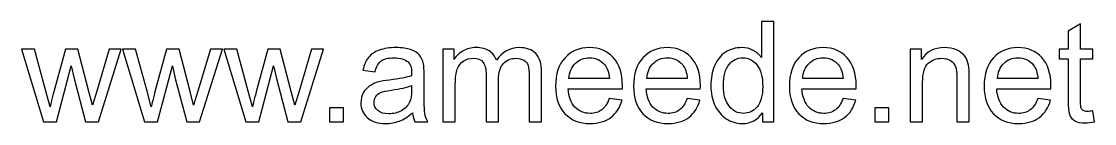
# Model space of a CAD drawing. Header units: millimetres. Extents: x 599 to 6075, y -2288 to 200.
# Drawn here: x 4755 to 6075, y -2288 to -2162 of the extents above; entities that cross this region are included whole.
import ezdxf

# ---------------------------------------------------------------- set-up
doc = ezdxf.new("R2010")
doc.units = ezdxf.units.MM
doc.header["$MEASUREMENT"] = 0
doc.layers.add('layer 1', color=7, linetype='Continuous')

msp = doc.modelspace()

# ---------------------------------------------------------------- linework, layer by layer
at = {"layer": 'layer 1', "color": 250}
for points, knots in [([(5666.7478, -2285.7703), (5666.7478, -2285.7703), (5666.7478, -2274.4201), (5666.7478, -2274.4201), (5666.7478, -2274.4201), (5661.0871, -2283.2417), (5652.7541, -2287.6668), (5641.7487, -2287.6668), (5641.7487, -2287.6668), (5634.6225, -2287.6668), (5628.0711, -2285.7128), (5622.123, -2281.7762), (5622.123, -2281.7762), (5616.1462, -2277.8683), (5611.5199, -2272.38), (5608.2155, -2265.3687), (5608.2155, -2265.3687), (5604.9397, -2258.3288), (5603.3018, -2250.2544), (5603.3018, -2241.1168), (5603.3018, -2241.1168), (5603.3018, -2232.209), (5604.796, -2224.1346), (5607.7557, -2216.8648), (5607.7557, -2216.8648), (5610.7441, -2209.6237), (5615.198, -2204.0491), (5621.146, -2200.1987), (5621.146, -2200.1987), (5627.0653, -2196.3195), (5633.7318, -2194.3943), (5641.0591, -2194.3943), (5641.0591, -2194.3943), (5646.4612, -2194.3943), (5651.2599, -2195.5437), (5655.4551, -2197.8137), (5655.4551, -2197.8137), (5659.6504, -2200.0838), (5663.0698, -2203.0722), (5665.7134, -2206.7215), (5665.7134, -2206.7215), (5665.7134, -2206.7215), (5665.7134, -2162.3265), (5665.7134, -2162.3265), (5665.7134, -2162.3265), (5665.7134, -2162.3265), (5680.8852, -2162.3265), (5680.8852, -2162.3265), (5680.8852, -2162.3265), (5680.8852, -2162.3265), (5680.8852, -2285.7703), (5680.8852, -2285.7703), (5680.8852, -2285.7703), (5680.8852, -2285.7703), (5666.7478, -2285.7703), (5666.7478, -2285.7703)], [0, 0, 0, 0, 0.066666667, 0.066666667, 0.066666667, 0.066666667, 0.133333333, 0.133333333, 0.133333333, 0.133333333, 0.2, 0.2, 0.2, 0.2, 0.266666667, 0.266666667, 0.266666667, 0.266666667, 0.333333333, 0.333333333, 0.333333333, 0.333333333, 0.4, 0.4, 0.4, 0.4, 0.466666667, 0.466666667, 0.466666667, 0.466666667, 0.533333333, 0.533333333, 0.533333333, 0.533333333, 0.6, 0.6, 0.6, 0.6, 0.666666667, 0.666666667, 0.666666667, 0.666666667, 0.733333333, 0.733333333, 0.733333333, 0.733333333, 0.8, 0.8, 0.8, 0.8, 0.866666667, 0.866666667, 0.866666667, 0.866666667, 1, 1, 1, 1]), ([(6073.3708, -2272.2363), (6073.3708, -2272.2363), (6075.4397, -2285.6266), (6075.4397, -2285.6266), (6075.4397, -2285.6266), (6071.187, -2286.5174), (6067.3653, -2286.9772), (6064.0321, -2286.9772), (6064.0321, -2286.9772), (6058.5438, -2286.9772), (6054.2911, -2286.1151), (6051.2452, -2284.3623), (6051.2452, -2284.3623), (6048.2281, -2282.6095), (6046.1017, -2280.3395), (6044.8661, -2277.4947), (6044.8661, -2277.4947), (6043.6305, -2274.65), (6043.0271, -2268.6732), (6043.0271, -2259.5644), (6043.0271, -2259.5644), (6043.0271, -2259.5644), (6043.0271, -2208.0145), (6043.0271, -2208.0145), (6043.0271, -2208.0145), (6043.0271, -2208.0145), (6031.8206, -2208.0145), (6031.8206, -2208.0145), (6031.8206, -2208.0145), (6031.8206, -2208.0145), (6031.8206, -2196.2908), (6031.8206, -2196.2908), (6031.8206, -2196.2908), (6031.8206, -2196.2908), (6043.0271, -2196.2908), (6043.0271, -2196.2908), (6043.0271, -2196.2908), (6043.0271, -2196.2908), (6043.0271, -2174.1652), (6043.0271, -2174.1652), (6043.0271, -2174.1652), (6043.0271, -2174.1652), (6058.199, -2165.0563), (6058.199, -2165.0563), (6058.199, -2165.0563), (6058.199, -2165.0563), (6058.199, -2196.2908), (6058.199, -2196.2908), (6058.199, -2196.2908), (6058.199, -2196.2908), (6073.3708, -2196.2908), (6073.3708, -2196.2908), (6073.3708, -2196.2908), (6073.3708, -2196.2908), (6073.3708, -2208.0145), (6073.3708, -2208.0145), (6073.3708, -2208.0145), (6073.3708, -2208.0145), (6058.199, -2208.0145), (6058.199, -2208.0145), (6058.199, -2208.0145), (6058.199, -2208.0145), (6058.199, -2260.4264), (6058.199, -2260.4264), (6058.199, -2260.4264), (6058.199, -2264.7653), (6058.4576, -2267.5526), (6059.0035, -2268.7882), (6059.0035, -2268.7882), (6059.5208, -2270.0237), (6060.3828, -2271.0007), (6061.5896, -2271.7478), (6061.5896, -2271.7478), (6062.7965, -2272.4662), (6064.5206, -2272.8397), (6066.7619, -2272.8397), (6066.7619, -2272.8397), (6068.4285, -2272.8397), (6070.641, -2272.6386), (6073.3708, -2272.2363)], [0, 0, 0, 0, 0.047619048, 0.047619048, 0.047619048, 0.047619048, 0.095238095, 0.095238095, 0.095238095, 0.095238095, 0.142857143, 0.142857143, 0.142857143, 0.142857143, 0.19047619, 0.19047619, 0.19047619, 0.19047619, 0.238095238, 0.238095238, 0.238095238, 0.238095238, 0.285714286, 0.285714286, 0.285714286, 0.285714286, 0.333333333, 0.333333333, 0.333333333, 0.333333333, 0.380952381, 0.380952381, 0.380952381, 0.380952381, 0.428571429, 0.428571429, 0.428571429, 0.428571429, 0.476190476, 0.476190476, 0.476190476, 0.476190476, 0.523809524, 0.523809524, 0.523809524, 0.523809524, 0.571428571, 0.571428571, 0.571428571, 0.571428571, 0.619047619, 0.619047619, 0.619047619, 0.619047619, 0.666666667, 0.666666667, 0.666666667, 0.666666667, 0.714285714, 0.714285714, 0.714285714, 0.714285714, 0.761904762, 0.761904762, 0.761904762, 0.761904762, 0.80952381, 0.80952381, 0.80952381, 0.80952381, 0.857142857, 0.857142857, 0.857142857, 0.857142857, 0.904761905, 0.904761905, 0.904761905, 0.904761905, 1, 1, 1, 1]), ([(4781.8953, -2285.7703), (4781.8953, -2285.7703), (4754.856, -2196.2908), (4754.856, -2196.2908), (4754.856, -2196.2908), (4754.856, -2196.2908), (4770.7175, -2196.2908), (4770.7175, -2196.2908), (4770.7175, -2196.2908), (4770.7175, -2196.2908), (4784.9986, -2247.9269), (4784.9986, -2247.9269), (4784.9986, -2247.9269), (4784.9986, -2247.9269), (4790.0559, -2267.1503), (4790.0559, -2267.1503), (4790.0559, -2267.1503), (4790.257, -2266.202), (4791.8087, -2260.0528), (4794.6822, -2248.7027), (4794.6822, -2248.7027), (4794.6822, -2248.7027), (4808.8483, -2196.2908), (4808.8483, -2196.2908), (4808.8483, -2196.2908), (4808.8483, -2196.2908), (4824.3937, -2196.2908), (4824.3937, -2196.2908), (4824.3937, -2196.2908), (4824.3937, -2196.2908), (4837.8702, -2248.2429), (4837.8702, -2248.2429), (4837.8702, -2248.2429), (4837.8702, -2248.2429), (4842.2666, -2265.2825), (4842.2666, -2265.2825), (4842.2666, -2265.2825), (4842.2666, -2265.2825), (4847.4101, -2248.0131), (4847.4101, -2248.0131), (4847.4101, -2248.0131), (4847.4101, -2248.0131), (4862.8693, -2196.2908), (4862.8693, -2196.2908), (4862.8693, -2196.2908), (4862.8693, -2196.2908), (4877.6102, -2196.2908), (4877.6102, -2196.2908), (4877.6102, -2196.2908), (4877.6102, -2196.2908), (4849.5365, -2285.7703), (4849.5365, -2285.7703), (4849.5365, -2285.7703), (4849.5365, -2285.7703), (4833.8474, -2285.7703), (4833.8474, -2285.7703), (4833.8474, -2285.7703), (4833.8474, -2285.7703), (4819.6525, -2232.2378), (4819.6525, -2232.2378), (4819.6525, -2232.2378), (4819.6525, -2232.2378), (4816.0607, -2216.9222), (4816.0607, -2216.9222), (4816.0607, -2216.9222), (4816.0607, -2216.9222), (4797.9579, -2285.7703), (4797.9579, -2285.7703), (4797.9579, -2285.7703), (4797.9579, -2285.7703), (4781.8953, -2285.7703), (4781.8953, -2285.7703)], [0, 0, 0, 0, 0.052631579, 0.052631579, 0.052631579, 0.052631579, 0.105263158, 0.105263158, 0.105263158, 0.105263158, 0.157894737, 0.157894737, 0.157894737, 0.157894737, 0.210526316, 0.210526316, 0.210526316, 0.210526316, 0.263157895, 0.263157895, 0.263157895, 0.263157895, 0.315789474, 0.315789474, 0.315789474, 0.315789474, 0.368421053, 0.368421053, 0.368421053, 0.368421053, 0.421052632, 0.421052632, 0.421052632, 0.421052632, 0.473684211, 0.473684211, 0.473684211, 0.473684211, 0.526315789, 0.526315789, 0.526315789, 0.526315789, 0.578947368, 0.578947368, 0.578947368, 0.578947368, 0.631578947, 0.631578947, 0.631578947, 0.631578947, 0.684210526, 0.684210526, 0.684210526, 0.684210526, 0.736842105, 0.736842105, 0.736842105, 0.736842105, 0.789473684, 0.789473684, 0.789473684, 0.789473684, 0.842105263, 0.842105263, 0.842105263, 0.842105263, 0.894736842, 0.894736842, 0.894736842, 0.894736842, 1, 1, 1, 1]), ([(4906.4022, -2285.7703), (4906.4022, -2285.7703), (4879.3629, -2196.2908), (4879.3629, -2196.2908), (4879.3629, -2196.2908), (4879.3629, -2196.2908), (4895.2244, -2196.2908), (4895.2244, -2196.2908), (4895.2244, -2196.2908), (4895.2244, -2196.2908), (4909.5055, -2247.9269), (4909.5055, -2247.9269), (4909.5055, -2247.9269), (4909.5055, -2247.9269), (4914.5628, -2267.1503), (4914.5628, -2267.1503), (4914.5628, -2267.1503), (4914.7639, -2266.202), (4916.3156, -2260.0528), (4919.1891, -2248.7027), (4919.1891, -2248.7027), (4919.1891, -2248.7027), (4933.3552, -2196.2908), (4933.3552, -2196.2908), (4933.3552, -2196.2908), (4933.3552, -2196.2908), (4948.9006, -2196.2908), (4948.9006, -2196.2908), (4948.9006, -2196.2908), (4948.9006, -2196.2908), (4962.3771, -2248.2429), (4962.3771, -2248.2429), (4962.3771, -2248.2429), (4962.3771, -2248.2429), (4966.7735, -2265.2825), (4966.7735, -2265.2825), (4966.7735, -2265.2825), (4966.7735, -2265.2825), (4971.917, -2248.0131), (4971.917, -2248.0131), (4971.917, -2248.0131), (4971.917, -2248.0131), (4987.3762, -2196.2908), (4987.3762, -2196.2908), (4987.3762, -2196.2908), (4987.3762, -2196.2908), (5002.1171, -2196.2908), (5002.1171, -2196.2908), (5002.1171, -2196.2908), (5002.1171, -2196.2908), (4974.0434, -2285.7703), (4974.0434, -2285.7703), (4974.0434, -2285.7703), (4974.0434, -2285.7703), (4958.3543, -2285.7703), (4958.3543, -2285.7703), (4958.3543, -2285.7703), (4958.3543, -2285.7703), (4944.1594, -2232.2378), (4944.1594, -2232.2378), (4944.1594, -2232.2378), (4944.1594, -2232.2378), (4940.5676, -2216.9222), (4940.5676, -2216.9222), (4940.5676, -2216.9222), (4940.5676, -2216.9222), (4922.4648, -2285.7703), (4922.4648, -2285.7703), (4922.4648, -2285.7703), (4922.4648, -2285.7703), (4906.4022, -2285.7703), (4906.4022, -2285.7703)], [0, 0, 0, 0, 0.052631579, 0.052631579, 0.052631579, 0.052631579, 0.105263158, 0.105263158, 0.105263158, 0.105263158, 0.157894737, 0.157894737, 0.157894737, 0.157894737, 0.210526316, 0.210526316, 0.210526316, 0.210526316, 0.263157895, 0.263157895, 0.263157895, 0.263157895, 0.315789474, 0.315789474, 0.315789474, 0.315789474, 0.368421053, 0.368421053, 0.368421053, 0.368421053, 0.421052632, 0.421052632, 0.421052632, 0.421052632, 0.473684211, 0.473684211, 0.473684211, 0.473684211, 0.526315789, 0.526315789, 0.526315789, 0.526315789, 0.578947368, 0.578947368, 0.578947368, 0.578947368, 0.631578947, 0.631578947, 0.631578947, 0.631578947, 0.684210526, 0.684210526, 0.684210526, 0.684210526, 0.736842105, 0.736842105, 0.736842105, 0.736842105, 0.789473684, 0.789473684, 0.789473684, 0.789473684, 0.842105263, 0.842105263, 0.842105263, 0.842105263, 0.894736842, 0.894736842, 0.894736842, 0.894736842, 1, 1, 1, 1]), ([(5030.9091, -2285.7703), (5030.9091, -2285.7703), (5003.8698, -2196.2908), (5003.8698, -2196.2908), (5003.8698, -2196.2908), (5003.8698, -2196.2908), (5019.7313, -2196.2908), (5019.7313, -2196.2908), (5019.7313, -2196.2908), (5019.7313, -2196.2908), (5034.0124, -2247.9269), (5034.0124, -2247.9269), (5034.0124, -2247.9269), (5034.0124, -2247.9269), (5039.0697, -2267.1503), (5039.0697, -2267.1503), (5039.0697, -2267.1503), (5039.2708, -2266.202), (5040.8225, -2260.0528), (5043.696, -2248.7027), (5043.696, -2248.7027), (5043.696, -2248.7027), (5057.8621, -2196.2908), (5057.8621, -2196.2908), (5057.8621, -2196.2908), (5057.8621, -2196.2908), (5073.4075, -2196.2908), (5073.4075, -2196.2908), (5073.4075, -2196.2908), (5073.4075, -2196.2908), (5086.884, -2248.2429), (5086.884, -2248.2429), (5086.884, -2248.2429), (5086.884, -2248.2429), (5091.2804, -2265.2825), (5091.2804, -2265.2825), (5091.2804, -2265.2825), (5091.2804, -2265.2825), (5096.4239, -2248.0131), (5096.4239, -2248.0131), (5096.4239, -2248.0131), (5096.4239, -2248.0131), (5111.8831, -2196.2908), (5111.8831, -2196.2908), (5111.8831, -2196.2908), (5111.8831, -2196.2908), (5126.624, -2196.2908), (5126.624, -2196.2908), (5126.624, -2196.2908), (5126.624, -2196.2908), (5098.5503, -2285.7703), (5098.5503, -2285.7703), (5098.5503, -2285.7703), (5098.5503, -2285.7703), (5082.8612, -2285.7703), (5082.8612, -2285.7703), (5082.8612, -2285.7703), (5082.8612, -2285.7703), (5068.6663, -2232.2378), (5068.6663, -2232.2378), (5068.6663, -2232.2378), (5068.6663, -2232.2378), (5065.0745, -2216.9222), (5065.0745, -2216.9222), (5065.0745, -2216.9222), (5065.0745, -2216.9222), (5046.9717, -2285.7703), (5046.9717, -2285.7703), (5046.9717, -2285.7703), (5046.9717, -2285.7703), (5030.9091, -2285.7703), (5030.9091, -2285.7703)], [0, 0, 0, 0, 0.052631579, 0.052631579, 0.052631579, 0.052631579, 0.105263158, 0.105263158, 0.105263158, 0.105263158, 0.157894737, 0.157894737, 0.157894737, 0.157894737, 0.210526316, 0.210526316, 0.210526316, 0.210526316, 0.263157895, 0.263157895, 0.263157895, 0.263157895, 0.315789474, 0.315789474, 0.315789474, 0.315789474, 0.368421053, 0.368421053, 0.368421053, 0.368421053, 0.421052632, 0.421052632, 0.421052632, 0.421052632, 0.473684211, 0.473684211, 0.473684211, 0.473684211, 0.526315789, 0.526315789, 0.526315789, 0.526315789, 0.578947368, 0.578947368, 0.578947368, 0.578947368, 0.631578947, 0.631578947, 0.631578947, 0.631578947, 0.684210526, 0.684210526, 0.684210526, 0.684210526, 0.736842105, 0.736842105, 0.736842105, 0.736842105, 0.789473684, 0.789473684, 0.789473684, 0.789473684, 0.842105263, 0.842105263, 0.842105263, 0.842105263, 0.894736842, 0.894736842, 0.894736842, 0.894736842, 1, 1, 1, 1]), ([(5236.1601, -2274.5638), (5230.5282, -2279.3625), (5225.0973, -2282.7244), (5219.8964, -2284.7071), (5219.8964, -2284.7071), (5214.6954, -2286.6898), (5209.1209, -2287.6668), (5203.1441, -2287.6668), (5203.1441, -2287.6668), (5193.3169, -2287.6668), (5185.7597, -2285.2818), (5180.4725, -2280.4831), (5180.4725, -2280.4831), (5175.1854, -2275.7132), (5172.5418, -2269.5927), (5172.5418, -2262.1505), (5172.5418, -2262.1505), (5172.5418, -2257.7828), (5173.5475, -2253.7887), (5175.5302, -2250.1682), (5175.5302, -2250.1682), (5177.5416, -2246.5476), (5180.1564, -2243.6741), (5183.3747, -2241.4903), (5183.3747, -2241.4903), (5186.6217, -2239.3065), (5190.2423, -2237.6399), (5194.2938, -2236.5192), (5194.2938, -2236.5192), (5197.2822, -2235.7434), (5201.7936, -2234.9963), (5207.7991, -2234.2492), (5207.7991, -2234.2492), (5220.04, -2232.8125), (5229.0914, -2231.0597), (5234.8671, -2229.0482), (5234.8671, -2229.0482), (5234.9245, -2226.9793), (5234.9533, -2225.6576), (5234.9533, -2225.1116), (5234.9533, -2225.1116), (5234.9533, -2218.9624), (5233.5166, -2214.6235), (5230.6431, -2212.0948), (5230.6431, -2212.0948), (5226.7639, -2208.6754), (5220.9883, -2206.9801), (5213.3449, -2206.9801), (5213.3449, -2206.9801), (5206.19, -2206.9801), (5200.9028, -2208.2444), (5197.5121, -2210.7443), (5197.5121, -2210.7443), (5194.0927, -2213.2442), (5191.5928, -2217.6693), (5189.9549, -2224.0484), (5189.9549, -2224.0484), (5189.9549, -2224.0484), (5175.1279, -2221.9795), (5175.1279, -2221.9795), (5175.1279, -2221.9795), (5176.4784, -2215.6292), (5178.691, -2210.4857), (5181.7943, -2206.5778), (5181.7943, -2206.5778), (5184.8976, -2202.6699), (5189.3802, -2199.6815), (5195.2421, -2197.5551), (5195.2421, -2197.5551), (5201.0752, -2195.4575), (5207.8853, -2194.3943), (5215.5862, -2194.3943), (5215.5862, -2194.3943), (5223.2296, -2194.3943), (5229.465, -2195.2851), (5234.2637, -2197.0954), (5234.2637, -2197.0954), (5239.0336, -2198.9057), (5242.5679, -2201.147), (5244.8092, -2203.8767), (5244.8092, -2203.8767), (5247.0505, -2206.6065), (5248.6309, -2210.0547), (5249.5505, -2214.2212), (5249.5505, -2214.2212), (5250.0389, -2216.8073), (5250.2976, -2221.4623), (5250.2976, -2228.1575), (5250.2976, -2228.1575), (5250.2976, -2228.1575), (5250.2976, -2248.2717), (5250.2976, -2248.2717), (5250.2976, -2248.2717), (5250.2976, -2262.3229), (5250.6136, -2271.2019), (5251.2458, -2274.9661), (5251.2458, -2274.9661), (5251.8492, -2278.7303), (5253.1135, -2282.3222), (5254.9526, -2285.7703), (5254.9526, -2285.7703), (5254.9526, -2285.7703), (5239.0911, -2285.7703), (5239.0911, -2285.7703), (5239.0911, -2285.7703), (5237.5681, -2282.5808), (5236.5912, -2278.8453), (5236.1601, -2274.5638)], [0, 0, 0, 0, 0.035714286, 0.035714286, 0.035714286, 0.035714286, 0.071428571, 0.071428571, 0.071428571, 0.071428571, 0.107142857, 0.107142857, 0.107142857, 0.107142857, 0.142857143, 0.142857143, 0.142857143, 0.142857143, 0.178571429, 0.178571429, 0.178571429, 0.178571429, 0.214285714, 0.214285714, 0.214285714, 0.214285714, 0.25, 0.25, 0.25, 0.25, 0.285714286, 0.285714286, 0.285714286, 0.285714286, 0.321428571, 0.321428571, 0.321428571, 0.321428571, 0.357142857, 0.357142857, 0.357142857, 0.357142857, 0.392857143, 0.392857143, 0.392857143, 0.392857143, 0.428571429, 0.428571429, 0.428571429, 0.428571429, 0.464285714, 0.464285714, 0.464285714, 0.464285714, 0.5, 0.5, 0.5, 0.5, 0.535714286, 0.535714286, 0.535714286, 0.535714286, 0.571428571, 0.571428571, 0.571428571, 0.571428571, 0.607142857, 0.607142857, 0.607142857, 0.607142857, 0.642857143, 0.642857143, 0.642857143, 0.642857143, 0.678571429, 0.678571429, 0.678571429, 0.678571429, 0.714285714, 0.714285714, 0.714285714, 0.714285714, 0.75, 0.75, 0.75, 0.75, 0.785714286, 0.785714286, 0.785714286, 0.785714286, 0.821428571, 0.821428571, 0.821428571, 0.821428571, 0.857142857, 0.857142857, 0.857142857, 0.857142857, 0.892857143, 0.892857143, 0.892857143, 0.892857143, 0.928571429, 0.928571429, 0.928571429, 0.928571429, 1, 1, 1, 1]), ([(5273.6013, -2285.7703), (5273.6013, -2285.7703), (5273.6013, -2196.2908), (5273.6013, -2196.2908), (5273.6013, -2196.2908), (5273.6013, -2196.2908), (5287.2215, -2196.2908), (5287.2215, -2196.2908), (5287.2215, -2196.2908), (5287.2215, -2196.2908), (5287.2215, -2208.934), (5287.2215, -2208.934), (5287.2215, -2208.934), (5290.0087, -2204.5664), (5293.7442, -2201.032), (5298.3992, -2198.3884), (5298.3992, -2198.3884), (5303.0542, -2195.7161), (5308.3414, -2194.3943), (5314.2895, -2194.3943), (5314.2895, -2194.3943), (5320.8984, -2194.3943), (5326.3293, -2195.7736), (5330.5532, -2198.5034), (5330.5532, -2198.5034), (5334.7772, -2201.2619), (5337.7656, -2205.0836), (5339.4897, -2210.0259), (5339.4897, -2210.0259), (5346.6159, -2199.5953), (5355.8397, -2194.3943), (5367.2186, -2194.3943), (5367.2186, -2194.3943), (5376.1263, -2194.3943), (5382.9939, -2196.8368), (5387.7638, -2201.7504), (5387.7638, -2201.7504), (5392.5625, -2206.664), (5394.9762, -2214.2212), (5394.9762, -2224.422), (5394.9762, -2224.422), (5394.9762, -2224.422), (5394.9762, -2285.7703), (5394.9762, -2285.7703), (5394.9762, -2285.7703), (5394.9762, -2285.7703), (5379.8043, -2285.7703), (5379.8043, -2285.7703), (5379.8043, -2285.7703), (5379.8043, -2285.7703), (5379.8043, -2229.4505), (5379.8043, -2229.4505), (5379.8043, -2229.4505), (5379.8043, -2223.4163), (5379.2871, -2219.0486), (5378.3101, -2216.3763), (5378.3101, -2216.3763), (5377.3331, -2213.704), (5375.5516, -2211.5776), (5372.9367, -2209.9397), (5372.9367, -2209.9397), (5370.3506, -2208.3019), (5367.3048, -2207.4973), (5363.8279, -2207.4973), (5363.8279, -2207.4973), (5357.5063, -2207.4973), (5352.2766, -2209.5949), (5348.1101, -2213.7614), (5348.1101, -2213.7614), (5343.9436, -2217.9567), (5341.8747, -2224.6518), (5341.8747, -2233.8469), (5341.8747, -2233.8469), (5341.8747, -2233.8469), (5341.8747, -2285.7703), (5341.8747, -2285.7703), (5341.8747, -2285.7703), (5341.8747, -2285.7703), (5326.7028, -2285.7703), (5326.7028, -2285.7703), (5326.7028, -2285.7703), (5326.7028, -2285.7703), (5326.7028, -2227.6977), (5326.7028, -2227.6977), (5326.7028, -2227.6977), (5326.7028, -2220.9738), (5325.4672, -2215.9165), (5322.996, -2212.5546), (5322.996, -2212.5546), (5320.5249, -2209.1926), (5316.4733, -2207.4973), (5310.87, -2207.4973), (5310.87, -2207.4973), (5306.6173, -2207.4973), (5302.6807, -2208.6179), (5299.0601, -2210.8592), (5299.0601, -2210.8592), (5295.4396, -2213.1005), (5292.8247, -2216.3763), (5291.1869, -2220.7152), (5291.1869, -2220.7152), (5289.5777, -2225.0254), (5288.7732, -2231.2608), (5288.7732, -2239.3927), (5288.7732, -2239.3927), (5288.7732, -2239.3927), (5288.7732, -2285.7703), (5288.7732, -2285.7703), (5288.7732, -2285.7703), (5288.7732, -2285.7703), (5273.6013, -2285.7703), (5273.6013, -2285.7703)], [0, 0, 0, 0, 0.034482759, 0.034482759, 0.034482759, 0.034482759, 0.068965517, 0.068965517, 0.068965517, 0.068965517, 0.103448276, 0.103448276, 0.103448276, 0.103448276, 0.137931034, 0.137931034, 0.137931034, 0.137931034, 0.172413793, 0.172413793, 0.172413793, 0.172413793, 0.206896552, 0.206896552, 0.206896552, 0.206896552, 0.24137931, 0.24137931, 0.24137931, 0.24137931, 0.275862069, 0.275862069, 0.275862069, 0.275862069, 0.310344828, 0.310344828, 0.310344828, 0.310344828, 0.344827586, 0.344827586, 0.344827586, 0.344827586, 0.379310345, 0.379310345, 0.379310345, 0.379310345, 0.413793103, 0.413793103, 0.413793103, 0.413793103, 0.448275862, 0.448275862, 0.448275862, 0.448275862, 0.482758621, 0.482758621, 0.482758621, 0.482758621, 0.517241379, 0.517241379, 0.517241379, 0.517241379, 0.551724138, 0.551724138, 0.551724138, 0.551724138, 0.586206897, 0.586206897, 0.586206897, 0.586206897, 0.620689655, 0.620689655, 0.620689655, 0.620689655, 0.655172414, 0.655172414, 0.655172414, 0.655172414, 0.689655172, 0.689655172, 0.689655172, 0.689655172, 0.724137931, 0.724137931, 0.724137931, 0.724137931, 0.75862069, 0.75862069, 0.75862069, 0.75862069, 0.793103448, 0.793103448, 0.793103448, 0.793103448, 0.827586207, 0.827586207, 0.827586207, 0.827586207, 0.862068966, 0.862068966, 0.862068966, 0.862068966, 0.896551724, 0.896551724, 0.896551724, 0.896551724, 0.931034483, 0.931034483, 0.931034483, 0.931034483, 1, 1, 1, 1]), ([(5478.2489, -2256.8058), (5478.2489, -2256.8058), (5493.938, -2258.8747), (5493.938, -2258.8747), (5493.938, -2258.8747), (5491.4956, -2267.9836), (5486.9268, -2275.081), (5480.2604, -2280.1096), (5480.2604, -2280.1096), (5473.5939, -2285.1381), (5465.0885, -2287.6668), (5454.7153, -2287.6668), (5454.7153, -2287.6668), (5441.6698, -2287.6668), (5431.3254, -2283.6439), (5423.682, -2275.5983), (5423.682, -2275.5983), (5416.0386, -2267.5813), (5412.2169, -2256.2886), (5412.2169, -2241.7777), (5412.2169, -2241.7777), (5412.2169, -2226.7782), (5416.0673, -2215.112), (5423.7969, -2206.8364), (5423.7969, -2206.8364), (5431.5265, -2198.5321), (5441.5549, -2194.3943), (5453.882, -2194.3943), (5453.882, -2194.3943), (5465.8069, -2194.3943), (5475.5479, -2198.4459), (5483.1051, -2206.5778), (5483.1051, -2206.5778), (5490.6623, -2214.7097), (5494.4553, -2226.146), (5494.4553, -2240.8869), (5494.4553, -2240.8869), (5494.4553, -2241.7777), (5494.4265, -2243.1282), (5494.369, -2244.9097), (5494.369, -2244.9097), (5494.369, -2244.9097), (5427.7336, -2244.9097), (5427.7336, -2244.9097), (5427.7336, -2244.9097), (5428.3082, -2254.7082), (5431.0668, -2262.2367), (5436.0666, -2267.4376), (5436.0666, -2267.4376), (5441.0377, -2272.6386), (5447.2731, -2275.2534), (5454.7153, -2275.2534), (5454.7153, -2275.2534), (5460.2611, -2275.2534), (5465.0023, -2273.788), (5468.9102, -2270.8571), (5468.9102, -2270.8571), (5472.8468, -2267.9261), (5475.9502, -2263.2424), (5478.2489, -2256.8058)], [0, 0, 0, 0, 0.0625, 0.0625, 0.0625, 0.0625, 0.125, 0.125, 0.125, 0.125, 0.1875, 0.1875, 0.1875, 0.1875, 0.25, 0.25, 0.25, 0.25, 0.3125, 0.3125, 0.3125, 0.3125, 0.375, 0.375, 0.375, 0.375, 0.4375, 0.4375, 0.4375, 0.4375, 0.5, 0.5, 0.5, 0.5, 0.5625, 0.5625, 0.5625, 0.5625, 0.625, 0.625, 0.625, 0.625, 0.6875, 0.6875, 0.6875, 0.6875, 0.75, 0.75, 0.75, 0.75, 0.8125, 0.8125, 0.8125, 0.8125, 0.875, 0.875, 0.875, 0.875, 1, 1, 1, 1]), ([(5574.1362, -2256.8058), (5574.1362, -2256.8058), (5589.8253, -2258.8747), (5589.8253, -2258.8747), (5589.8253, -2258.8747), (5587.3829, -2267.9836), (5582.8141, -2275.081), (5576.1477, -2280.1096), (5576.1477, -2280.1096), (5569.4812, -2285.1381), (5560.9758, -2287.6668), (5550.6026, -2287.6668), (5550.6026, -2287.6668), (5537.5571, -2287.6668), (5527.2127, -2283.6439), (5519.5693, -2275.5983), (5519.5693, -2275.5983), (5511.9259, -2267.5813), (5508.1042, -2256.2886), (5508.1042, -2241.7777), (5508.1042, -2241.7777), (5508.1042, -2226.7782), (5511.9546, -2215.112), (5519.6842, -2206.8364), (5519.6842, -2206.8364), (5527.4138, -2198.5321), (5537.4422, -2194.3943), (5549.7693, -2194.3943), (5549.7693, -2194.3943), (5561.6942, -2194.3943), (5571.4352, -2198.4459), (5578.9924, -2206.5778), (5578.9924, -2206.5778), (5586.5496, -2214.7097), (5590.3426, -2226.146), (5590.3426, -2240.8869), (5590.3426, -2240.8869), (5590.3426, -2241.7777), (5590.3138, -2243.1282), (5590.2563, -2244.9097), (5590.2563, -2244.9097), (5590.2563, -2244.9097), (5523.6209, -2244.9097), (5523.6209, -2244.9097), (5523.6209, -2244.9097), (5524.1955, -2254.7082), (5526.9541, -2262.2367), (5531.9539, -2267.4376), (5531.9539, -2267.4376), (5536.925, -2272.6386), (5543.1604, -2275.2534), (5550.6026, -2275.2534), (5550.6026, -2275.2534), (5556.1484, -2275.2534), (5560.8896, -2273.788), (5564.7975, -2270.8571), (5564.7975, -2270.8571), (5568.7341, -2267.9261), (5571.8375, -2263.2424), (5574.1362, -2256.8058)], [0, 0, 0, 0, 0.0625, 0.0625, 0.0625, 0.0625, 0.125, 0.125, 0.125, 0.125, 0.1875, 0.1875, 0.1875, 0.1875, 0.25, 0.25, 0.25, 0.25, 0.3125, 0.3125, 0.3125, 0.3125, 0.375, 0.375, 0.375, 0.375, 0.4375, 0.4375, 0.4375, 0.4375, 0.5, 0.5, 0.5, 0.5, 0.5625, 0.5625, 0.5625, 0.5625, 0.625, 0.625, 0.625, 0.625, 0.6875, 0.6875, 0.6875, 0.6875, 0.75, 0.75, 0.75, 0.75, 0.8125, 0.8125, 0.8125, 0.8125, 0.875, 0.875, 0.875, 0.875, 1, 1, 1, 1]), ([(5765.9108, -2256.8058), (5765.9108, -2256.8058), (5781.5999, -2258.8747), (5781.5999, -2258.8747), (5781.5999, -2258.8747), (5779.1575, -2267.9836), (5774.5887, -2275.081), (5767.9223, -2280.1096), (5767.9223, -2280.1096), (5761.2558, -2285.1381), (5752.7504, -2287.6668), (5742.3772, -2287.6668), (5742.3772, -2287.6668), (5729.3317, -2287.6668), (5718.9873, -2283.6439), (5711.3439, -2275.5983), (5711.3439, -2275.5983), (5703.7005, -2267.5813), (5699.8788, -2256.2886), (5699.8788, -2241.7777), (5699.8788, -2241.7777), (5699.8788, -2226.7782), (5703.7292, -2215.112), (5711.4588, -2206.8364), (5711.4588, -2206.8364), (5719.1884, -2198.5321), (5729.2168, -2194.3943), (5741.5439, -2194.3943), (5741.5439, -2194.3943), (5753.4688, -2194.3943), (5763.2098, -2198.4459), (5770.767, -2206.5778), (5770.767, -2206.5778), (5778.3242, -2214.7097), (5782.1172, -2226.146), (5782.1172, -2240.8869), (5782.1172, -2240.8869), (5782.1172, -2241.7777), (5782.0884, -2243.1282), (5782.0309, -2244.9097), (5782.0309, -2244.9097), (5782.0309, -2244.9097), (5715.3955, -2244.9097), (5715.3955, -2244.9097), (5715.3955, -2244.9097), (5715.9701, -2254.7082), (5718.7287, -2262.2367), (5723.7285, -2267.4376), (5723.7285, -2267.4376), (5728.6996, -2272.6386), (5734.935, -2275.2534), (5742.3772, -2275.2534), (5742.3772, -2275.2534), (5747.923, -2275.2534), (5752.6642, -2273.788), (5756.5721, -2270.8571), (5756.5721, -2270.8571), (5760.5087, -2267.9261), (5763.6121, -2263.2424), (5765.9108, -2256.8058)], [0, 0, 0, 0, 0.0625, 0.0625, 0.0625, 0.0625, 0.125, 0.125, 0.125, 0.125, 0.1875, 0.1875, 0.1875, 0.1875, 0.25, 0.25, 0.25, 0.25, 0.3125, 0.3125, 0.3125, 0.3125, 0.375, 0.375, 0.375, 0.375, 0.4375, 0.4375, 0.4375, 0.4375, 0.5, 0.5, 0.5, 0.5, 0.5625, 0.5625, 0.5625, 0.5625, 0.625, 0.625, 0.625, 0.625, 0.6875, 0.6875, 0.6875, 0.6875, 0.75, 0.75, 0.75, 0.75, 0.8125, 0.8125, 0.8125, 0.8125, 0.875, 0.875, 0.875, 0.875, 1, 1, 1, 1]), ([(5848.6664, -2285.7703), (5848.6664, -2285.7703), (5848.6664, -2196.2908), (5848.6664, -2196.2908), (5848.6664, -2196.2908), (5848.6664, -2196.2908), (5862.2866, -2196.2908), (5862.2866, -2196.2908), (5862.2866, -2196.2908), (5862.2866, -2196.2908), (5862.2866, -2208.9915), (5862.2866, -2208.9915), (5862.2866, -2208.9915), (5868.8381, -2199.2505), (5878.3205, -2194.3943), (5890.7051, -2194.3943), (5890.7051, -2194.3943), (5896.1072, -2194.3943), (5901.0495, -2195.3713), (5905.5609, -2197.2965), (5905.5609, -2197.2965), (5910.0722, -2199.2217), (5913.4629, -2201.7791), (5915.7042, -2204.9112), (5915.7042, -2204.9112), (5917.9455, -2208.0433), (5919.5259, -2211.7787), (5920.4166, -2216.0889), (5920.4166, -2216.0889), (5920.9626, -2218.9049), (5921.25, -2223.8185), (5921.25, -2230.8298), (5921.25, -2230.8298), (5921.25, -2230.8298), (5921.25, -2285.7703), (5921.25, -2285.7703), (5921.25, -2285.7703), (5921.25, -2285.7703), (5906.0781, -2285.7703), (5906.0781, -2285.7703), (5906.0781, -2285.7703), (5906.0781, -2285.7703), (5906.0781, -2231.4045), (5906.0781, -2231.4045), (5906.0781, -2231.4045), (5906.0781, -2225.2265), (5905.5034, -2220.6003), (5904.3253, -2217.5544), (5904.3253, -2217.5544), (5903.1472, -2214.5085), (5901.0495, -2212.0661), (5898.0611, -2210.2271), (5898.0611, -2210.2271), (5895.0727, -2208.4168), (5891.5384, -2207.4973), (5887.5156, -2207.4973), (5887.5156, -2207.4973), (5881.079, -2207.4973), (5875.5332, -2209.5375), (5870.8495, -2213.6465), (5870.8495, -2213.6465), (5866.1658, -2217.7268), (5863.8383, -2225.5139), (5863.8383, -2236.9502), (5863.8383, -2236.9502), (5863.8383, -2236.9502), (5863.8383, -2285.7703), (5863.8383, -2285.7703), (5863.8383, -2285.7703), (5863.8383, -2285.7703), (5848.6664, -2285.7703), (5848.6664, -2285.7703)], [0, 0, 0, 0, 0.052631579, 0.052631579, 0.052631579, 0.052631579, 0.105263158, 0.105263158, 0.105263158, 0.105263158, 0.157894737, 0.157894737, 0.157894737, 0.157894737, 0.210526316, 0.210526316, 0.210526316, 0.210526316, 0.263157895, 0.263157895, 0.263157895, 0.263157895, 0.315789474, 0.315789474, 0.315789474, 0.315789474, 0.368421053, 0.368421053, 0.368421053, 0.368421053, 0.421052632, 0.421052632, 0.421052632, 0.421052632, 0.473684211, 0.473684211, 0.473684211, 0.473684211, 0.526315789, 0.526315789, 0.526315789, 0.526315789, 0.578947368, 0.578947368, 0.578947368, 0.578947368, 0.631578947, 0.631578947, 0.631578947, 0.631578947, 0.684210526, 0.684210526, 0.684210526, 0.684210526, 0.736842105, 0.736842105, 0.736842105, 0.736842105, 0.789473684, 0.789473684, 0.789473684, 0.789473684, 0.842105263, 0.842105263, 0.842105263, 0.842105263, 0.894736842, 0.894736842, 0.894736842, 0.894736842, 1, 1, 1, 1]), ([(6005.5859, -2256.8058), (6005.5859, -2256.8058), (6021.275, -2258.8747), (6021.275, -2258.8747), (6021.275, -2258.8747), (6018.8326, -2267.9836), (6014.2638, -2275.081), (6007.5974, -2280.1096), (6007.5974, -2280.1096), (6000.9309, -2285.1381), (5992.4255, -2287.6668), (5982.0523, -2287.6668), (5982.0523, -2287.6668), (5969.0068, -2287.6668), (5958.6624, -2283.6439), (5951.019, -2275.5983), (5951.019, -2275.5983), (5943.3756, -2267.5813), (5939.5539, -2256.2886), (5939.5539, -2241.7777), (5939.5539, -2241.7777), (5939.5539, -2226.7782), (5943.4043, -2215.112), (5951.1339, -2206.8364), (5951.1339, -2206.8364), (5958.8635, -2198.5321), (5968.8919, -2194.3943), (5981.219, -2194.3943), (5981.219, -2194.3943), (5993.1439, -2194.3943), (6002.8849, -2198.4459), (6010.4421, -2206.5778), (6010.4421, -2206.5778), (6017.9993, -2214.7097), (6021.7923, -2226.146), (6021.7923, -2240.8869), (6021.7923, -2240.8869), (6021.7923, -2241.7777), (6021.7635, -2243.1282), (6021.706, -2244.9097), (6021.706, -2244.9097), (6021.706, -2244.9097), (5955.0706, -2244.9097), (5955.0706, -2244.9097), (5955.0706, -2244.9097), (5955.6452, -2254.7082), (5958.4038, -2262.2367), (5963.4036, -2267.4376), (5963.4036, -2267.4376), (5968.3747, -2272.6386), (5974.6101, -2275.2534), (5982.0523, -2275.2534), (5982.0523, -2275.2534), (5987.5981, -2275.2534), (5992.3393, -2273.788), (5996.2472, -2270.8571), (5996.2472, -2270.8571), (6000.1838, -2267.9261), (6003.2872, -2263.2424), (6005.5859, -2256.8058)], [0, 0, 0, 0, 0.0625, 0.0625, 0.0625, 0.0625, 0.125, 0.125, 0.125, 0.125, 0.1875, 0.1875, 0.1875, 0.1875, 0.25, 0.25, 0.25, 0.25, 0.3125, 0.3125, 0.3125, 0.3125, 0.375, 0.375, 0.375, 0.375, 0.4375, 0.4375, 0.4375, 0.4375, 0.5, 0.5, 0.5, 0.5, 0.5625, 0.5625, 0.5625, 0.5625, 0.625, 0.625, 0.625, 0.625, 0.6875, 0.6875, 0.6875, 0.6875, 0.75, 0.75, 0.75, 0.75, 0.8125, 0.8125, 0.8125, 0.8125, 0.875, 0.875, 0.875, 0.875, 1, 1, 1, 1]), ([(5428.5956, -2232.4964), (5428.5956, -2232.4964), (5478.4214, -2232.4964), (5478.4214, -2232.4964), (5478.4214, -2232.4964), (5477.7605, -2224.9679), (5475.8352, -2219.3359), (5472.7032, -2215.5717), (5472.7032, -2215.5717), (5467.9045, -2209.7386), (5461.6404, -2206.8077), (5453.9682, -2206.8077), (5453.9682, -2206.8077), (5447.0145, -2206.8077), (5441.1813, -2209.1352), (5436.4401, -2213.7902), (5436.4401, -2213.7902), (5431.7277, -2218.4452), (5429.1128, -2224.6806), (5428.5956, -2232.4964)], [0, 0, 0, 0, 0.166666667, 0.166666667, 0.166666667, 0.166666667, 0.333333333, 0.333333333, 0.333333333, 0.333333333, 0.5, 0.5, 0.5, 0.5, 0.666666667, 0.666666667, 0.666666667, 0.666666667, 1, 1, 1, 1]), ([(5524.4829, -2232.4964), (5524.4829, -2232.4964), (5574.3087, -2232.4964), (5574.3087, -2232.4964), (5574.3087, -2232.4964), (5573.6478, -2224.9679), (5571.7225, -2219.3359), (5568.5905, -2215.5717), (5568.5905, -2215.5717), (5563.7918, -2209.7386), (5557.5277, -2206.8077), (5549.8555, -2206.8077), (5549.8555, -2206.8077), (5542.9018, -2206.8077), (5537.0686, -2209.1352), (5532.3274, -2213.7902), (5532.3274, -2213.7902), (5527.615, -2218.4452), (5525.0001, -2224.6806), (5524.4829, -2232.4964)], [0, 0, 0, 0, 0.166666667, 0.166666667, 0.166666667, 0.166666667, 0.333333333, 0.333333333, 0.333333333, 0.333333333, 0.5, 0.5, 0.5, 0.5, 0.666666667, 0.666666667, 0.666666667, 0.666666667, 1, 1, 1, 1]), ([(5618.8185, -2241.1455), (5618.8185, -2252.5819), (5621.2322, -2261.116), (5626.0884, -2266.7767), (5626.0884, -2266.7767), (5630.9158, -2272.4375), (5636.634, -2275.2534), (5643.2142, -2275.2534), (5643.2142, -2275.2534), (5649.8519, -2275.2534), (5655.4838, -2272.5524), (5660.1389, -2267.1503), (5660.1389, -2267.1503), (5664.7651, -2261.7482), (5667.0926, -2253.5014), (5667.0926, -2242.4098), (5667.0926, -2242.4098), (5667.0926, -2230.2264), (5664.7364, -2221.2612), (5659.9952, -2215.543), (5659.9952, -2215.543), (5655.2827, -2209.8248), (5649.4496, -2206.9801), (5642.5246, -2206.9801), (5642.5246, -2206.9801), (5635.7719, -2206.9801), (5630.1399, -2209.7099), (5625.5999, -2215.1982), (5625.5999, -2215.1982), (5621.0886, -2220.6865), (5618.8185, -2229.3356), (5618.8185, -2241.1455)], [0, 0, 0, 0, 0.111111111, 0.111111111, 0.111111111, 0.111111111, 0.222222222, 0.222222222, 0.222222222, 0.222222222, 0.333333333, 0.333333333, 0.333333333, 0.333333333, 0.444444444, 0.444444444, 0.444444444, 0.444444444, 0.555555556, 0.555555556, 0.555555556, 0.555555556, 0.666666667, 0.666666667, 0.666666667, 0.666666667, 0.777777778, 0.777777778, 0.777777778, 0.777777778, 1, 1, 1, 1]), ([(5716.2575, -2232.4964), (5716.2575, -2232.4964), (5766.0833, -2232.4964), (5766.0833, -2232.4964), (5766.0833, -2232.4964), (5765.4224, -2224.9679), (5763.4971, -2219.3359), (5760.3651, -2215.5717), (5760.3651, -2215.5717), (5755.5664, -2209.7386), (5749.3023, -2206.8077), (5741.6301, -2206.8077), (5741.6301, -2206.8077), (5734.6764, -2206.8077), (5728.8432, -2209.1352), (5724.102, -2213.7902), (5724.102, -2213.7902), (5719.3896, -2218.4452), (5716.7747, -2224.6806), (5716.2575, -2232.4964)], [0, 0, 0, 0, 0.166666667, 0.166666667, 0.166666667, 0.166666667, 0.333333333, 0.333333333, 0.333333333, 0.333333333, 0.5, 0.5, 0.5, 0.5, 0.666666667, 0.666666667, 0.666666667, 0.666666667, 1, 1, 1, 1]), ([(5955.9326, -2232.4964), (5955.9326, -2232.4964), (6005.7584, -2232.4964), (6005.7584, -2232.4964), (6005.7584, -2232.4964), (6005.0975, -2224.9679), (6003.1722, -2219.3359), (6000.0402, -2215.5717), (6000.0402, -2215.5717), (5995.2415, -2209.7386), (5988.9774, -2206.8077), (5981.3052, -2206.8077), (5981.3052, -2206.8077), (5974.3515, -2206.8077), (5968.5183, -2209.1352), (5963.7771, -2213.7902), (5963.7771, -2213.7902), (5959.0647, -2218.4452), (5956.4498, -2224.6806), (5955.9326, -2232.4964)], [0, 0, 0, 0, 0.166666667, 0.166666667, 0.166666667, 0.166666667, 0.333333333, 0.333333333, 0.333333333, 0.333333333, 0.5, 0.5, 0.5, 0.5, 0.666666667, 0.666666667, 0.666666667, 0.666666667, 1, 1, 1, 1]), ([(5234.9533, -2240.9444), (5229.4362, -2243.1856), (5221.1607, -2245.0821), (5210.1266, -2246.6338), (5210.1266, -2246.6338), (5203.8625, -2247.5246), (5199.4373, -2248.5303), (5196.8512, -2249.6509), (5196.8512, -2249.6509), (5194.2651, -2250.7716), (5192.2824, -2252.4094), (5190.8744, -2254.5358), (5190.8744, -2254.5358), (5189.4664, -2256.6909), (5188.7481, -2259.0759), (5188.7481, -2261.7195), (5188.7481, -2261.7195), (5188.7481, -2265.7136), (5190.271, -2269.0755), (5193.3456, -2271.7478), (5193.3456, -2271.7478), (5196.4202, -2274.4201), (5200.9028, -2275.7707), (5206.7934, -2275.7707), (5206.7934, -2275.7707), (5212.6265, -2275.7707), (5217.8275, -2274.5063), (5222.3963, -2271.949), (5222.3963, -2271.949), (5226.9363, -2269.4203), (5230.2983, -2265.9434), (5232.4246, -2261.547), (5232.4246, -2261.547), (5234.0625, -2258.1276), (5234.8671, -2253.0991), (5234.8671, -2246.4614), (5234.8671, -2246.4614), (5234.8671, -2246.4614), (5234.9533, -2240.9444), (5234.9533, -2240.9444)], [0, 0, 0, 0, 0.090909091, 0.090909091, 0.090909091, 0.090909091, 0.181818182, 0.181818182, 0.181818182, 0.181818182, 0.272727273, 0.272727273, 0.272727273, 0.272727273, 0.363636364, 0.363636364, 0.363636364, 0.363636364, 0.454545455, 0.454545455, 0.454545455, 0.454545455, 0.545454545, 0.545454545, 0.545454545, 0.545454545, 0.636363636, 0.636363636, 0.636363636, 0.636363636, 0.727272727, 0.727272727, 0.727272727, 0.727272727, 0.818181818, 0.818181818, 0.818181818, 0.818181818, 1, 1, 1, 1]), ([(5134.1237, -2285.7703), (5134.1237, -2285.7703), (5134.1237, -2268.5296), (5134.1237, -2268.5296), (5134.1237, -2268.5296), (5134.1237, -2268.5296), (5151.3644, -2268.5296), (5151.3644, -2268.5296), (5151.3644, -2268.5296), (5151.3644, -2268.5296), (5151.3644, -2285.7703), (5151.3644, -2285.7703), (5151.3644, -2285.7703), (5151.3644, -2285.7703), (5134.1237, -2285.7703), (5134.1237, -2285.7703)], [0, 0, 0, 0, 0.2, 0.2, 0.2, 0.2, 0.4, 0.4, 0.4, 0.4, 0.6, 0.6, 0.6, 0.6, 1, 1, 1, 1]), ([(5805.0761, -2285.7703), (5805.0761, -2285.7703), (5805.0761, -2268.5296), (5805.0761, -2268.5296), (5805.0761, -2268.5296), (5805.0761, -2268.5296), (5822.3168, -2268.5296), (5822.3168, -2268.5296), (5822.3168, -2268.5296), (5822.3168, -2268.5296), (5822.3168, -2285.7703), (5822.3168, -2285.7703), (5822.3168, -2285.7703), (5822.3168, -2285.7703), (5805.0761, -2285.7703), (5805.0761, -2285.7703)], [0, 0, 0, 0, 0.2, 0.2, 0.2, 0.2, 0.4, 0.4, 0.4, 0.4, 0.6, 0.6, 0.6, 0.6, 1, 1, 1, 1])]:
    msp.add_open_spline(points, degree=3, knots=knots, dxfattribs=at)

doc.saveas('drawing.dxf')
